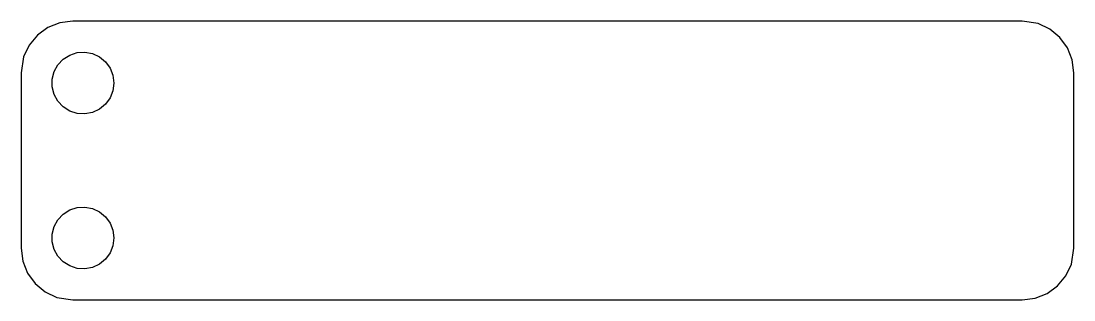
# Model space of a CAD drawing. Header units: metres. Extents: x -21 to 951, y -154 to 154.
# Drawn here: x 849 to 951, y -13.5 to 13.5 of the extents above; entities that cross this region are included whole.
import ezdxf

# ---------------------------------------------------------------- set-up
doc = ezdxf.new("R2010")
doc.units = ezdxf.units.M

msp = doc.modelspace()

# ---------------------------------------------------------------- linework, layer by layer
for p, q in [((852.757, 13.3429), (851.591, 12.8815)), ((854, 13.5), (852.757, 13.3429)), ((946, 13.5), (854, 13.5)), ((947.545, 13.2553), (946, 13.5)), ((851.591, 12.8815), (850.577, 12.1448)), ((948.679, 12.7216), (947.545, 13.2553)), ((949.645, 11.9227), (948.679, 12.7216)), ((850.577, 12.1448), (849.778, 11.1791)), ((950.382, 10.9088), (949.645, 11.9227)), ((849.778, 11.1791), (849.245, 10.0451)), ((853.088, 9.81154), (853.723, 10.2145)), ((853.723, 10.2145), (854.438, 10.4469)), ((854.438, 10.4469), (855.188, 10.4941)), ((855.188, 10.4941), (855.927, 10.3532)), ((855.927, 10.3532), (856.607, 10.033)), ((950.843, 9.74345), (950.382, 10.9088)), ((849.245, 10.0451), (849, 8.5)), ((852.211, 8.60437), (852.573, 9.26335)), ((852.573, 9.26335), (853.088, 9.81154)), ((856.607, 10.033), (857.187, 9.55363)), ((857.187, 9.55363), (857.629, 8.94525)), ((951, 8.5), (950.843, 9.74345)), ((849, 8.5), (849, -8.5)), ((852.024, 7.87599), (852.211, 8.60437)), ((857.629, 8.94525), (857.906, 8.24606)), ((857.906, 8.24606), (858, 7.5)), ((951, -8.5), (951, 8.5)), ((852.024, 7.12399), (852.024, 7.87599)), ((858, 7.5), (857.906, 6.75392)), ((852.211, 6.39561), (852.024, 7.12399)), ((852.573, 5.73663), (852.211, 6.39561)), ((857.906, 6.75392), (857.629, 6.05473)), ((853.088, 5.18845), (852.573, 5.73663)), ((853.723, 4.78551), (853.088, 5.18845)), ((857.187, 5.44635), (856.607, 4.96701)), ((857.629, 6.05473), (857.187, 5.44635)), ((854.438, 4.55313), (853.723, 4.78551)), ((855.188, 4.50591), (854.438, 4.55313)), ((855.927, 4.64682), (855.188, 4.50591)), ((856.607, 4.96701), (855.927, 4.64682)), ((853.088, -5.18845), (853.723, -4.78551)), ((853.723, -4.78551), (854.438, -4.55313)), ((854.438, -4.55313), (855.188, -4.50591)), ((855.188, -4.50591), (855.927, -4.64682)), ((855.927, -4.64682), (856.607, -4.96701)), ((856.607, -4.96701), (857.187, -5.44635)), ((852.211, -6.39561), (852.573, -5.73663)), ((852.573, -5.73663), (853.088, -5.18845)), ((857.187, -5.44635), (857.629, -6.05473)), ((857.629, -6.05473), (857.906, -6.75392)), ((852.024, -7.12399), (852.211, -6.39561)), ((852.024, -7.87599), (852.024, -7.12399)), ((857.906, -6.75392), (858, -7.5)), ((852.211, -8.60437), (852.024, -7.87599)), ((858, -7.5), (857.906, -8.24606)), ((849, -8.5), (849.157, -9.74345)), ((852.573, -9.26335), (852.211, -8.60437)), ((857.629, -8.94525), (857.187, -9.55363)), ((857.906, -8.24606), (857.629, -8.94525)), ((950.755, -10.0451), (951, -8.5)), ((849.157, -9.74345), (849.618, -10.9088)), ((853.088, -9.81154), (852.573, -9.26335)), ((853.723, -10.2145), (853.088, -9.81154)), ((856.607, -10.033), (855.927, -10.3532)), ((857.187, -9.55363), (856.607, -10.033)), ((950.222, -11.1791), (950.755, -10.0451)), ((849.618, -10.9088), (850.355, -11.9227)), ((854.438, -10.4469), (853.723, -10.2145)), ((855.188, -10.4941), (854.438, -10.4469)), ((855.927, -10.3532), (855.188, -10.4941)), ((949.423, -12.1448), (950.222, -11.1791)), ((850.355, -11.9227), (851.321, -12.7216)), ((948.409, -12.8815), (949.423, -12.1448)), ((851.321, -12.7216), (852.455, -13.2553)), ((852.455, -13.2553), (854, -13.5)), ((947.243, -13.3429), (948.409, -12.8815)), ((854, -13.5), (946, -13.5)), ((946, -13.5), (947.243, -13.3429))]:
    msp.add_line(p, q)

doc.saveas('drawing.dxf')
